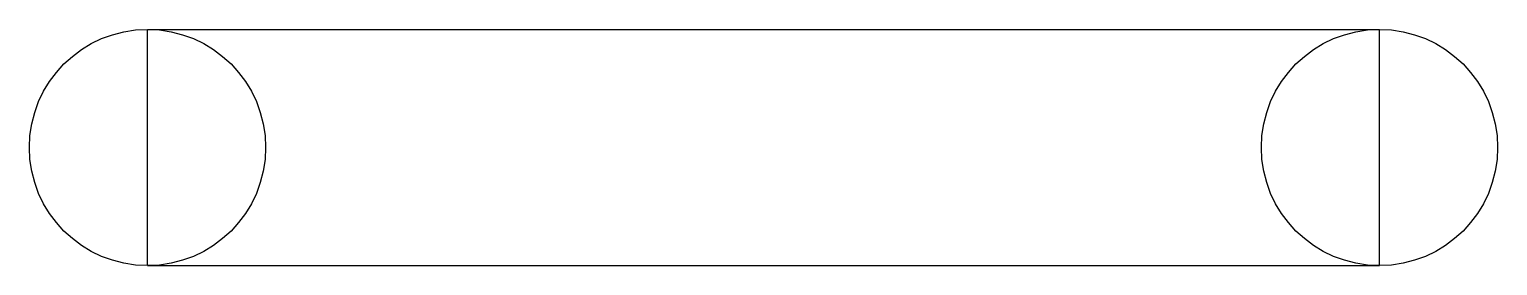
# Model space of a CAD drawing. Header units: millimetres. Extents: x -7 to 80, y -7 to 7.
import ezdxf

# ---------------------------------------------------------------- set-up
doc = ezdxf.new("R2010")
doc.units = ezdxf.units.MM
doc.layers.get('0').update_dxf_attribs({"linetype": 'CONTINUOUS'})

msp = doc.modelspace()

# ---------------------------------------------------------------- linework, layer by layer
for p, q in [((0, 7), (73, 7)), ((0, -7), (0, 7)), ((73, -7), (73, 7)), ((0, -7), (73, -7))]:
    msp.add_line(p, q)
for centre in [(0, 0), (73, 0)]:
    msp.add_circle(centre, 7)

doc.saveas('drawing.dxf')
